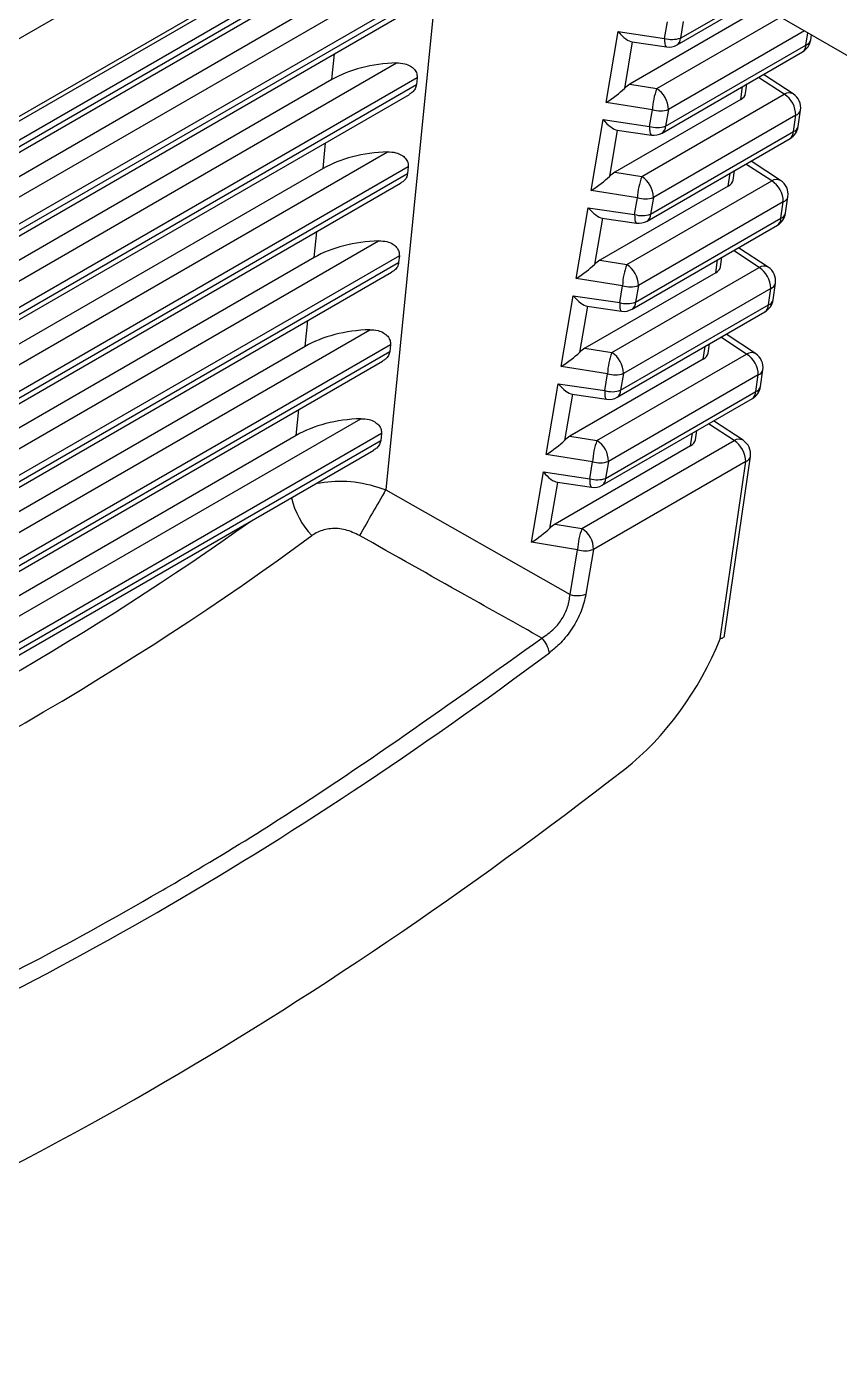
# Model space of a CAD drawing. Extents: x 16.5 to 113.1, y 4.4 to 84.5.
# Drawn here: x 26.662 to 27.153, y 62.056 to 62.868 of the extents above; entities that cross this region are included whole.
import ezdxf

# ---------------------------------------------------------------- set-up
doc = ezdxf.new("R2010")
doc.units = 0
doc.header["$MEASUREMENT"] = 0
doc.layers.add('OBJECT', color=7, linetype='CONTINUOUS')

msp = doc.modelspace()

# ---------------------------------------------------------------- linework, layer by layer
at = {"layer": 'OBJECT'}
for p, q in [((26.79051, 63.06276), (29.71423, 61.37493)), ((26.87827, 62.98882), (26.51725, 62.78041)), ((26.46629, 62.70124), (26.94151, 62.97558)), ((26.46835, 62.70539), (26.93895, 62.97706)), ((26.91587, 62.96078), (26.87858, 62.58848)), ((26.90838, 62.94492), (26.4459, 62.67794)), ((26.4467, 62.67453), (26.90797, 62.94081)), ((26.44379, 62.66947), (26.90364, 62.93493)), ((26.4484, 62.64501), (26.89048, 62.90022)), ((26.90299, 62.89118), (26.4499, 62.62962)), ((26.85148, 62.89013), (26.44726, 62.65677)), ((26.45025, 62.62595), (26.90258, 62.88708)), ((27.05468, 62.85733), (27.10052, 62.88379)), ((27.05675, 62.86149), (27.09795, 62.88527)), ((26.45057, 62.62275), (26.89826, 62.8812)), ((27.10074, 62.87665), (27.02612, 62.83357)), ((27.04241, 62.83097), (27.11721, 62.87415)), ((27.04714, 62.8613), (27.04884, 62.8713)), ((27.05845, 62.87149), (27.05675, 62.86149)), ((27.01183, 62.82262), (27.01911, 62.86539)), ((27.01911, 62.86539), (27.04714, 62.8613)), ((27.02761, 62.85911), (27.02284, 62.83105)), ((27.02756, 62.85911), (27.04824, 62.8561)), ((27.13165, 62.86582), (27.04941, 62.81834)), ((27.13259, 62.85729), (27.13365, 62.86466)), ((27.13542, 62.86037), (27.13586, 62.86339)), ((26.84609, 62.83639), (26.84766, 62.85199)), ((27.04564, 62.80413), (27.13053, 62.85314)), ((27.0477, 62.80829), (27.13259, 62.85729)), ((26.44754, 62.59389), (26.88509, 62.84648)), ((26.84609, 62.83639), (26.45137, 62.60852)), ((26.89761, 62.83745), (26.45313, 62.58086)), ((26.89761, 62.83745), (26.8972, 62.83334)), ((27.02612, 62.83357), (27.04241, 62.83097)), ((27.09609, 62.82798), (27.09692, 62.83374)), ((27.11945, 62.82752), (27.10383, 62.83773)), ((27.12486, 62.82776), (27.10689, 62.8395)), ((26.45452, 62.57779), (26.8972, 62.83334)), ((26.45523, 62.57482), (26.89288, 62.82746)), ((27.03337, 62.77782), (27.11945, 62.82752)), ((27.09317, 62.82435), (27.09431, 62.83223)), ((27.0398, 62.81815), (27.01183, 62.82262)), ((27.09317, 62.82435), (27.01708, 62.78042)), ((27.03809, 62.80811), (27.0398, 62.81815)), ((27.04941, 62.81834), (27.0477, 62.80829)), ((27.12784, 62.80802), (27.12928, 62.81795)), ((27.00279, 62.76947), (27.01006, 62.81219)), ((27.01006, 62.81219), (27.03809, 62.80811)), ((27.12645, 62.81488), (27.04037, 62.76519)), ((27.12501, 62.80494), (27.12645, 62.81488)), ((27.01857, 62.80591), (27.0138, 62.7779)), ((27.01852, 62.80591), (27.03919, 62.8029)), ((27.03865, 62.75509), (27.12501, 62.80494)), ((26.84071, 62.78266), (26.84227, 62.79825)), ((27.03659, 62.75094), (27.12295, 62.80079)), ((26.45266, 62.54622), (26.87971, 62.79275)), ((27.11187, 62.77521), (27.09629, 62.7854)), ((27.11728, 62.77545), (27.09936, 62.78717)), ((26.84071, 62.78266), (26.45401, 62.55942)), ((26.89223, 62.78372), (26.45851, 62.53334)), ((26.45956, 62.53008), (26.89182, 62.77961)), ((26.89223, 62.78372), (26.89182, 62.77961)), ((27.01708, 62.78042), (27.03337, 62.77782)), ((27.0856, 62.77205), (27.08673, 62.77988)), ((27.08851, 62.77568), (27.08934, 62.78139)), ((26.45989, 62.52688), (26.88749, 62.77373)), ((27.03076, 62.76501), (27.00279, 62.76947)), ((27.0856, 62.77205), (27.00804, 62.72727)), ((27.02433, 62.72467), (27.11187, 62.77521)), ((27.02904, 62.75491), (27.03076, 62.76501)), ((27.11887, 62.76258), (27.03133, 62.71204)), ((27.04037, 62.76519), (27.03865, 62.75509)), ((27.11743, 62.75259), (27.11887, 62.76258)), ((27.12026, 62.75567), (27.12171, 62.76565)), ((26.99375, 62.71632), (27.00101, 62.75899)), ((27.00101, 62.75899), (27.02904, 62.75491)), ((27.00952, 62.75271), (27.00476, 62.72475)), ((27.00947, 62.75272), (27.03014, 62.7497)), ((27.0296, 62.70189), (27.11743, 62.75259)), ((26.83533, 62.72893), (26.83689, 62.74452)), ((27.02754, 62.69774), (27.11537, 62.74844)), ((26.45804, 62.4987), (26.87433, 62.73902)), ((26.83533, 62.72893), (26.45572, 62.50978)), ((26.88685, 62.72998), (26.46377, 62.48574)), ((26.88685, 62.72998), (26.88643, 62.72588)), ((27.08094, 62.72338), (27.08176, 62.72904)), ((27.1043, 62.72291), (27.08875, 62.73308)), ((27.10971, 62.72315), (27.09182, 62.73485)), ((26.46424, 62.48215), (26.88643, 62.72588)), ((26.46455, 62.47895), (26.88211, 62.72)), ((27.00804, 62.72727), (27.02433, 62.72467)), ((27.01529, 62.67152), (27.1043, 62.72291)), ((27.07803, 62.71974), (27.07915, 62.72753)), ((27.02172, 62.71186), (26.99375, 62.71632)), ((27.07803, 62.71974), (26.999, 62.67412)), ((27.02, 62.70171), (27.02172, 62.71186)), ((27.03133, 62.71204), (27.0296, 62.70189)), ((27.11269, 62.70332), (27.11414, 62.71335)), ((26.98471, 62.66317), (26.99196, 62.7058)), ((26.99196, 62.7058), (27.02, 62.70171)), ((27.1113, 62.71028), (27.02229, 62.65889)), ((27.10985, 62.70024), (27.1113, 62.71028)), ((27.00047, 62.69951), (26.99572, 62.6716)), ((27.00042, 62.69952), (27.0211, 62.6965)), ((27.01849, 62.64454), (27.10779, 62.69609)), ((27.02055, 62.64869), (27.10985, 62.70024)), ((26.82995, 62.67519), (26.83151, 62.69079)), ((26.46343, 62.45118), (26.86895, 62.68528)), ((27.09673, 62.67061), (27.08122, 62.68075)), ((27.10214, 62.67085), (27.08429, 62.68252)), ((26.82995, 62.67519), (26.46038, 62.46185)), ((26.88146, 62.67625), (26.46854, 62.43788)), ((26.4689, 62.43421), (26.88105, 62.67214)), ((26.88146, 62.67625), (26.88105, 62.67214)), ((26.999, 62.67412), (27.01529, 62.67152)), ((27.07045, 62.66744), (27.07157, 62.67518)), ((27.07337, 62.67108), (27.07418, 62.67669)), ((26.46921, 62.43101), (26.87673, 62.66627)), ((27.01268, 62.65871), (26.98471, 62.66317)), ((27.07045, 62.66744), (26.98996, 62.62097)), ((27.00625, 62.61837), (27.09673, 62.67061)), ((27.01095, 62.64851), (27.01268, 62.65871)), ((27.10373, 62.65797), (27.01325, 62.60574)), ((27.02229, 62.65889), (27.02055, 62.64869)), ((27.10227, 62.64789), (27.10373, 62.65797)), ((27.10511, 62.65097), (27.10657, 62.66105)), ((26.97567, 62.61002), (26.98292, 62.6526)), ((26.98292, 62.6526), (27.01095, 62.64851)), ((27.0115, 62.59549), (27.10227, 62.64789)), ((26.99142, 62.64631), (26.98668, 62.61845)), ((26.99137, 62.64632), (27.01205, 62.6433)), ((27.00944, 62.59134), (27.10021, 62.64374)), ((26.46881, 62.40366), (26.86356, 62.63155)), ((26.82456, 62.62146), (26.82612, 62.63705)), ((26.87608, 62.62252), (26.4732, 62.38994)), ((26.87608, 62.62252), (26.87567, 62.61841)), ((27.06288, 62.61514), (27.064, 62.62283)), ((27.0658, 62.61877), (27.0666, 62.62434)), ((27.08916, 62.61831), (27.07368, 62.62842)), ((27.09457, 62.61855), (27.07675, 62.6302)), ((26.82456, 62.62146), (26.46504, 62.41391)), ((26.47356, 62.38628), (26.87567, 62.61841)), ((27.06288, 62.61514), (26.98092, 62.56782)), ((26.98996, 62.62097), (27.00625, 62.61837)), ((26.99721, 62.56522), (27.08916, 62.61831)), ((26.47372, 62.38299), (26.87134, 62.61253)), ((27.00364, 62.60556), (26.97567, 62.61002)), ((27.08334, 62.50065), (27.09899, 62.60875)), ((26.96663, 62.55687), (26.97387, 62.5994)), ((26.97387, 62.5994), (27.0019, 62.59531)), ((27.0019, 62.59531), (27.00364, 62.60556)), ((27.09616, 62.60567), (27.0042, 62.55259)), ((27.01325, 62.60574), (27.0115, 62.59549)), ((27.08064, 62.4985), (27.09616, 62.60567)), ((26.98237, 62.59311), (26.97764, 62.5653)), ((26.98232, 62.59312), (27.003, 62.5901)), ((26.87858, 62.58848), (26.98999, 62.5253)), ((26.98092, 62.56782), (26.99721, 62.56522)), ((26.9946, 62.55241), (26.96663, 62.55687)), ((26.98999, 62.5253), (26.9946, 62.55241)), ((27.0042, 62.55259), (26.99959, 62.52548))]:
    msp.add_line(p, q, dxfattribs=at)
at = {"layer": 'OBJECT', "flags": 128}
for points in [[(27.04714, 62.8613), (27.04716, 62.8596), (27.04728, 62.85817), (27.04751, 62.85708), (27.04783, 62.85638), (27.04824, 62.8561), (27.04824, 62.8561)], [(27.03809, 62.80811), (27.03811, 62.8064), (27.03823, 62.80497), (27.03846, 62.80388), (27.03879, 62.80318), (27.03919, 62.8029), (27.03919, 62.8029)], [(27.02904, 62.75491), (27.02906, 62.7532), (27.02918, 62.75177), (27.02941, 62.75068), (27.02974, 62.74998), (27.03014, 62.7497), (27.03014, 62.7497)], [(27.02, 62.70171), (27.02001, 62.7), (27.02014, 62.69857), (27.02036, 62.69748), (27.02069, 62.69678), (27.02109, 62.6965), (27.0211, 62.6965)], [(27.01095, 62.64851), (27.01096, 62.6468), (27.01109, 62.64537), (27.01132, 62.64429), (27.01164, 62.64359), (27.01204, 62.6433), (27.01205, 62.6433)], [(27.0019, 62.59531), (27.00191, 62.5936), (27.00204, 62.59218), (27.00227, 62.59109), (27.00259, 62.59039), (27.003, 62.5901), (27.003, 62.5901)]]:
    msp.add_lwpolyline(points, dxfattribs=at)
at = {"layer": 'OBJECT'}
for centre, radius, start, end in [((27.05166, 62.87665), 0.016, 253.61243, 288.55342), ((27.05195, 62.86128), 0.0048, 304.74172, 2.46769), ((27.12553, 62.8618), 0.01, 299.99731, 351.76213), ((27.13126, 62.86136), 0.00428, 288.04014, 346.57758), ((27.04968, 62.86599), 0.01, 261.70383, 299.99731), ((27.12779, 62.85709), 0.0048, 304.73101, 2.47019), ((27.079, 62.81686), 0.03922, 158.91578, 178.11397), ((27.03416, 62.81815), 0.01525, 0.71559, 57.24988), ((27.12236, 62.82303), 0.00534, 62.11141, 122.98477), ((27.1112, 62.81469), 0.01525, 0.71559, 57.24988), ((27.11939, 62.81939), 0.01, 351.76213, 56.82812), ((27.04432, 62.8335), 0.01599, 253.60602, 288.55338), ((27.12512, 62.81895), 0.00428, 288.04024, 346.57749), ((27.04261, 62.82345), 0.016, 253.60644, 288.55296), ((27.04064, 62.81279), 0.01, 261.70383, 299.99731), ((27.0429, 62.80808), 0.0048, 304.73101, 2.47019), ((27.11795, 62.80945), 0.01, 299.99731, 351.76213), ((27.12021, 62.80474), 0.0048, 304.73465, 2.4695), ((27.12368, 62.80901), 0.00428, 288.04378, 346.58284), ((27.06996, 62.76371), 0.03922, 158.91578, 178.11397), ((27.02512, 62.765), 0.01525, 0.71559, 57.24988), ((27.11478, 62.77073), 0.00534, 62.10601, 123.0003), ((27.10363, 62.76239), 0.01525, 0.71519, 57.25213), ((27.11181, 62.76708), 0.01, 351.76213, 56.82812), ((27.03528, 62.78035), 0.01599, 253.60593, 288.55347), ((27.11755, 62.76664), 0.00428, 288.03082, 346.5869), ((27.03356, 62.77025), 0.016, 253.60667, 288.55347), ((27.03385, 62.75488), 0.0048, 304.73465, 2.4695), ((27.11037, 62.7571), 0.01, 299.99731, 351.76213), ((27.11263, 62.75239), 0.0048, 304.73229, 2.47186), ((27.1161, 62.75666), 0.00428, 288.047, 346.57642), ((27.03159, 62.7596), 0.01, 261.70383, 299.99731), ((27.06091, 62.71057), 0.03921, 158.9142, 178.11555), ((27.01608, 62.71185), 0.01525, 0.71519, 57.25213), ((27.10721, 62.71843), 0.00534, 62.10448, 122.99141), ((27.09605, 62.71008), 0.01525, 0.71559, 57.24988), ((27.10424, 62.71478), 0.01, 351.76213, 56.82812), ((27.02624, 62.7272), 0.016, 253.61158, 288.55353), ((27.10998, 62.71434), 0.00428, 288.04689, 346.57973), ((27.02451, 62.71706), 0.016, 253.61173, 288.54841), ((27.02254, 62.7064), 0.01, 261.70383, 299.99731), ((27.0248, 62.70168), 0.0048, 304.73229, 2.47186), ((27.10279, 62.70475), 0.01, 299.99731, 351.76213), ((27.10505, 62.70004), 0.0048, 304.74615, 2.46326), ((27.10853, 62.70431), 0.00428, 288.03588, 346.58184), ((27.05188, 62.65742), 0.03922, 158.91578, 178.11397), ((27.00704, 62.6587), 0.01525, 0.71559, 57.24988), ((27.09964, 62.66613), 0.00534, 62.11081, 122.98509), ((27.08848, 62.65778), 0.01525, 0.71559, 57.24988), ((27.09667, 62.66248), 0.01, 351.76213, 56.82812), ((27.0172, 62.67405), 0.016, 253.60622, 288.55318), ((27.10241, 62.66204), 0.00428, 288.04044, 346.57729), ((27.01546, 62.66386), 0.016, 253.61199, 288.55313), ((27.01575, 62.64849), 0.0048, 304.74615, 2.46326), ((27.09521, 62.6524), 0.01, 299.99731, 351.76213), ((27.09747, 62.64769), 0.0048, 304.73177, 2.47238), ((27.10095, 62.65196), 0.00428, 288.03721, 346.58051), ((27.01349, 62.6532), 0.01, 261.70383, 299.99731), ((27.04284, 62.60427), 0.03922, 158.9164, 178.11335), ((26.99799, 62.60555), 0.01525, 0.71559, 57.24988), ((27.09207, 62.61383), 0.00534, 62.08766, 123.00823), ((27.08091, 62.60548), 0.01525, 0.71332, 57.25215), ((27.0891, 62.61018), 0.01, 351.76213, 56.82812), ((27.09483, 62.60974), 0.00428, 288.04709, 346.57953), ((27.00816, 62.6209), 0.01599, 253.60214, 288.55726), ((27.00641, 62.61065), 0.01599, 253.60258, 288.55755), ((27.00444, 62.6), 0.01, 261.70383, 299.99731), ((27.00671, 62.59529), 0.0048, 304.73177, 2.47238), ((26.87242, 62.59652), 0.0524, 194.04626, 222.82279), ((28.5609, 61.60872), 1.94683, 149.78406, 150.71641), ((25.70611, 64.10702), 1.88513, 294.63165, 305.36297), ((25.70643, 64.1009), 1.90866, 293.78374, 306.21088), ((27.03379, 62.55112), 0.03921, 158.9142, 178.11555), ((26.98896, 62.5524), 0.01525, 0.71332, 57.25215), ((26.99912, 62.56776), 0.016, 253.61117, 288.54823), ((26.99451, 62.54065), 0.01599, 253.60638, 288.55376), ((26.96079, 62.48727), 0.01696, 9.76555, 43.91398)]:
    msp.add_arc(centre, radius, start, end, dxfattribs=at)
for centre, major_axis, ratio, start_param, end_param in [((27.02165, 62.87008), (-0.00773, 0.01062), 0.37214, 1.74648, 2.800892), ((26.88848, 62.81145), (0.06019, -0.00006), 0.582929, 1.627585, 2.352515), ((27.02556, 62.82552), (0.00685, 0.00862), 0.521027, 0.922949, 1.32921), ((27.01438, 62.8273), (0.01137, 0.00815), 0.177132, 4.362399, 5.416811), ((27.08606, 62.82848), (0.01007, -0.00002), 0.579269, 5.498575, 6.20079), ((27.0126, 62.81688), (-0.00773, 0.01062), 0.37214, 1.74648, 2.800892), ((26.88309, 62.75771), (0.06019, -0.00006), 0.582929, 1.627585, 2.352515), ((27.00534, 62.77416), (0.01137, 0.00815), 0.177132, 4.362399, 5.416811), ((27.01652, 62.77237), (0.00685, 0.00862), 0.521027, 0.922949, 1.32921), ((27.07848, 62.77618), (0.01007, -0.00002), 0.579269, 5.498575, 6.20079), ((27.00356, 62.76368), (-0.00773, 0.01062), 0.37214, 1.74648, 2.800892), ((26.87771, 62.70398), (0.06019, -0.00006), 0.582929, 1.627585, 2.352515), ((26.9963, 62.72101), (0.01137, 0.00815), 0.177132, 4.362399, 5.416811), ((27.00748, 62.71922), (0.00685, 0.00862), 0.521027, 0.922949, 1.32921), ((27.07091, 62.72388), (0.01007, -0.00002), 0.579269, 5.498575, 6.20079), ((26.99451, 62.71048), (-0.00773, 0.01062), 0.37214, 1.74648, 2.800892), ((26.87233, 62.65025), (0.06019, -0.00006), 0.582929, 1.627585, 2.352515), ((26.98726, 62.66786), (0.01137, 0.00815), 0.177132, 4.362399, 5.416811), ((26.99844, 62.66607), (0.00685, 0.00862), 0.521027, 0.922949, 1.32921), ((27.06334, 62.67158), (0.01007, -0.00002), 0.579269, 5.498575, 6.20079), ((26.98546, 62.65729), (-0.00773, 0.01062), 0.37214, 1.74648, 2.800892), ((26.86694, 62.59651), (0.06019, -0.00006), 0.582929, 1.627585, 2.352515), ((26.97822, 62.61471), (0.01137, 0.00815), 0.177132, 4.362399, 5.416811), ((26.9894, 62.61292), (0.00685, 0.00862), 0.521027, 0.922949, 1.32921), ((27.05577, 62.61928), (0.01007, -0.00002), 0.579269, 5.498575, 6.20079), ((26.97641, 62.60409), (-0.00773, 0.01062), 0.37214, 1.74648, 2.800892), ((26.98036, 62.55977), (0.00685, 0.00862), 0.521027, 0.922949, 1.32921), ((26.96918, 62.56156), (0.01137, 0.00815), 0.177132, 4.362399, 5.416811), ((27.01306, 62.49782), (0.05912, 0.09285), 0.546175, 4.132403, 5.053937), ((26.8215, 64.05869), (1.16551, 1.8319), 0.546187, 3.795705, 4.104734), ((26.81903, 64.00609), (1.2039, 1.89073), 0.546175, 3.768895, 4.132403)]:
    msp.add_ellipse(centre, major_axis=major_axis, ratio=ratio, start_param=start_param, end_param=end_param, dxfattribs=at)
for points, knots in [([(26.88509, 62.84648), (26.88678, 62.84642), (26.88976, 62.84632), (26.89353, 62.84477), (26.89608, 62.84263), (26.89757, 62.84007), (26.8976, 62.83829), (26.89761, 62.83745)], [0, 0, 0, 0, 0.278302, 0.490791, 0.665972, 0.842109, 1, 1, 1, 1]), ([(26.8972, 62.83334), (26.897, 62.83248), (26.89659, 62.83076), (26.89495, 62.82878), (26.89348, 62.82792), (26.89283, 62.82753)], [0, 0, 0, 0, 0.3591613, 0.7168443, 1, 1, 1, 1]), ([(26.87971, 62.79275), (26.8814, 62.79269), (26.88438, 62.79259), (26.88814, 62.79103), (26.89069, 62.7889), (26.89218, 62.78634), (26.89221, 62.78456), (26.89223, 62.78372)], [0, 0, 0, 0, 0.278302, 0.490791, 0.665972, 0.842109, 1, 1, 1, 1]), ([(26.89182, 62.77961), (26.89161, 62.77875), (26.89121, 62.77703), (26.88957, 62.77505), (26.8881, 62.77418), (26.88745, 62.7738)], [0, 0, 0, 0, 0.3591613, 0.7168443, 1, 1, 1, 1]), ([(26.87433, 62.73902), (26.87602, 62.73896), (26.879, 62.73885), (26.88276, 62.7373), (26.88531, 62.73517), (26.8868, 62.7326), (26.88683, 62.73082), (26.88685, 62.72998)], [0, 0, 0, 0, 0.278302, 0.490791, 0.665972, 0.842109, 1, 1, 1, 1]), ([(26.88643, 62.72588), (26.88623, 62.72502), (26.88583, 62.7233), (26.88418, 62.72131), (26.88271, 62.72045), (26.88207, 62.72007)], [0, 0, 0, 0, 0.3591613, 0.7168443, 1, 1, 1, 1]), ([(26.86895, 62.68528), (26.87064, 62.68522), (26.87362, 62.68512), (26.87738, 62.68357), (26.87993, 62.68143), (26.88142, 62.67887), (26.88145, 62.67709), (26.88146, 62.67625)], [0, 0, 0, 0, 0.278303, 0.490791, 0.665972, 0.842109, 1, 1, 1, 1]), ([(26.88105, 62.67214), (26.88085, 62.67128), (26.88045, 62.66957), (26.8788, 62.66758), (26.87733, 62.66672), (26.87668, 62.66634)], [0, 0, 0, 0, 0.3591613, 0.7168443, 1, 1, 1, 1]), ([(26.86356, 62.63155), (26.86525, 62.63149), (26.86823, 62.63139), (26.87199, 62.62984), (26.87454, 62.6277), (26.87603, 62.62514), (26.87606, 62.62336), (26.87608, 62.62252)], [0, 0, 0, 0, 0.278303, 0.490792, 0.665974, 0.842141, 1, 1, 1, 1]), ([(26.87567, 62.61841), (26.87547, 62.61755), (26.87506, 62.61583), (26.87342, 62.61385), (26.87195, 62.61298), (26.8713, 62.6126)], [0, 0, 0, 0, 0.359162, 0.716844, 1, 1, 1, 1]), ([(26.83682, 62.5926), (26.84283, 62.59333), (26.85483, 62.59478), (26.86946, 62.59181), (26.87702, 62.58905), (26.87858, 62.58848)], [0, 0, 0, 0, 0.44304, 0.885225, 1, 1, 1, 1]), ([(26.86286, 62.56098), (26.86003, 62.56231), (26.85438, 62.56498), (26.84536, 62.56555), (26.83847, 62.56378), (26.83515, 62.56166), (26.83398, 62.56091)], [0, 0, 0, 0, 0.2889384, 0.5787694, 0.8519438, 1, 1, 1, 1]), ([(26.97301, 62.49903), (26.95747, 62.50772), (26.9207, 62.52828), (26.88403, 62.54901), (26.86286, 62.56098)], [0, 0, 0, 0, 0.422662, 1, 1, 1, 1]), ([(26.97301, 62.49903), (26.97558, 62.50077), (26.98014, 62.50386), (26.98548, 62.51073), (26.98898, 62.51801), (26.98965, 62.52282), (26.98999, 62.5253)], [0, 0, 0, 0, 0.295332, 0.524714, 0.754462, 1, 1, 1, 1]), ([(26.99959, 62.52548), (26.99879, 62.52207), (26.99718, 62.51525), (26.99162, 62.50487), (26.9848, 62.49616), (26.97984, 62.49207), (26.97751, 62.49014)], [0, 0, 0, 0, 0.261885, 0.524406, 0.776422, 1, 1, 1, 1]), ([(27.08321, 62.50067), (27.08319, 62.5004), (27.08313, 62.49965), (27.08209, 62.49897), (27.08108, 62.49861), (27.08069, 62.49851), (27.08064, 62.4985)], [0, 0, 0, 0, 0.270177, 0.749384, 0.969665, 1, 1, 1, 1]), ([(26.50281, 62.22759), (26.50743, 62.22948), (26.53054, 62.23893), (26.60806, 62.27286), (26.68657, 62.31347), (26.76524, 62.3593), (26.84402, 62.40688), (26.91794, 62.45969), (26.97301, 62.49903)], [0, 0, 0, 0, 0.029967, 0.149857, 0.5, 0.529967, 0.649857, 1, 1, 1, 1])]:
    msp.add_open_spline(points, degree=3, knots=knots, dxfattribs=at)

doc.saveas('drawing.dxf')
